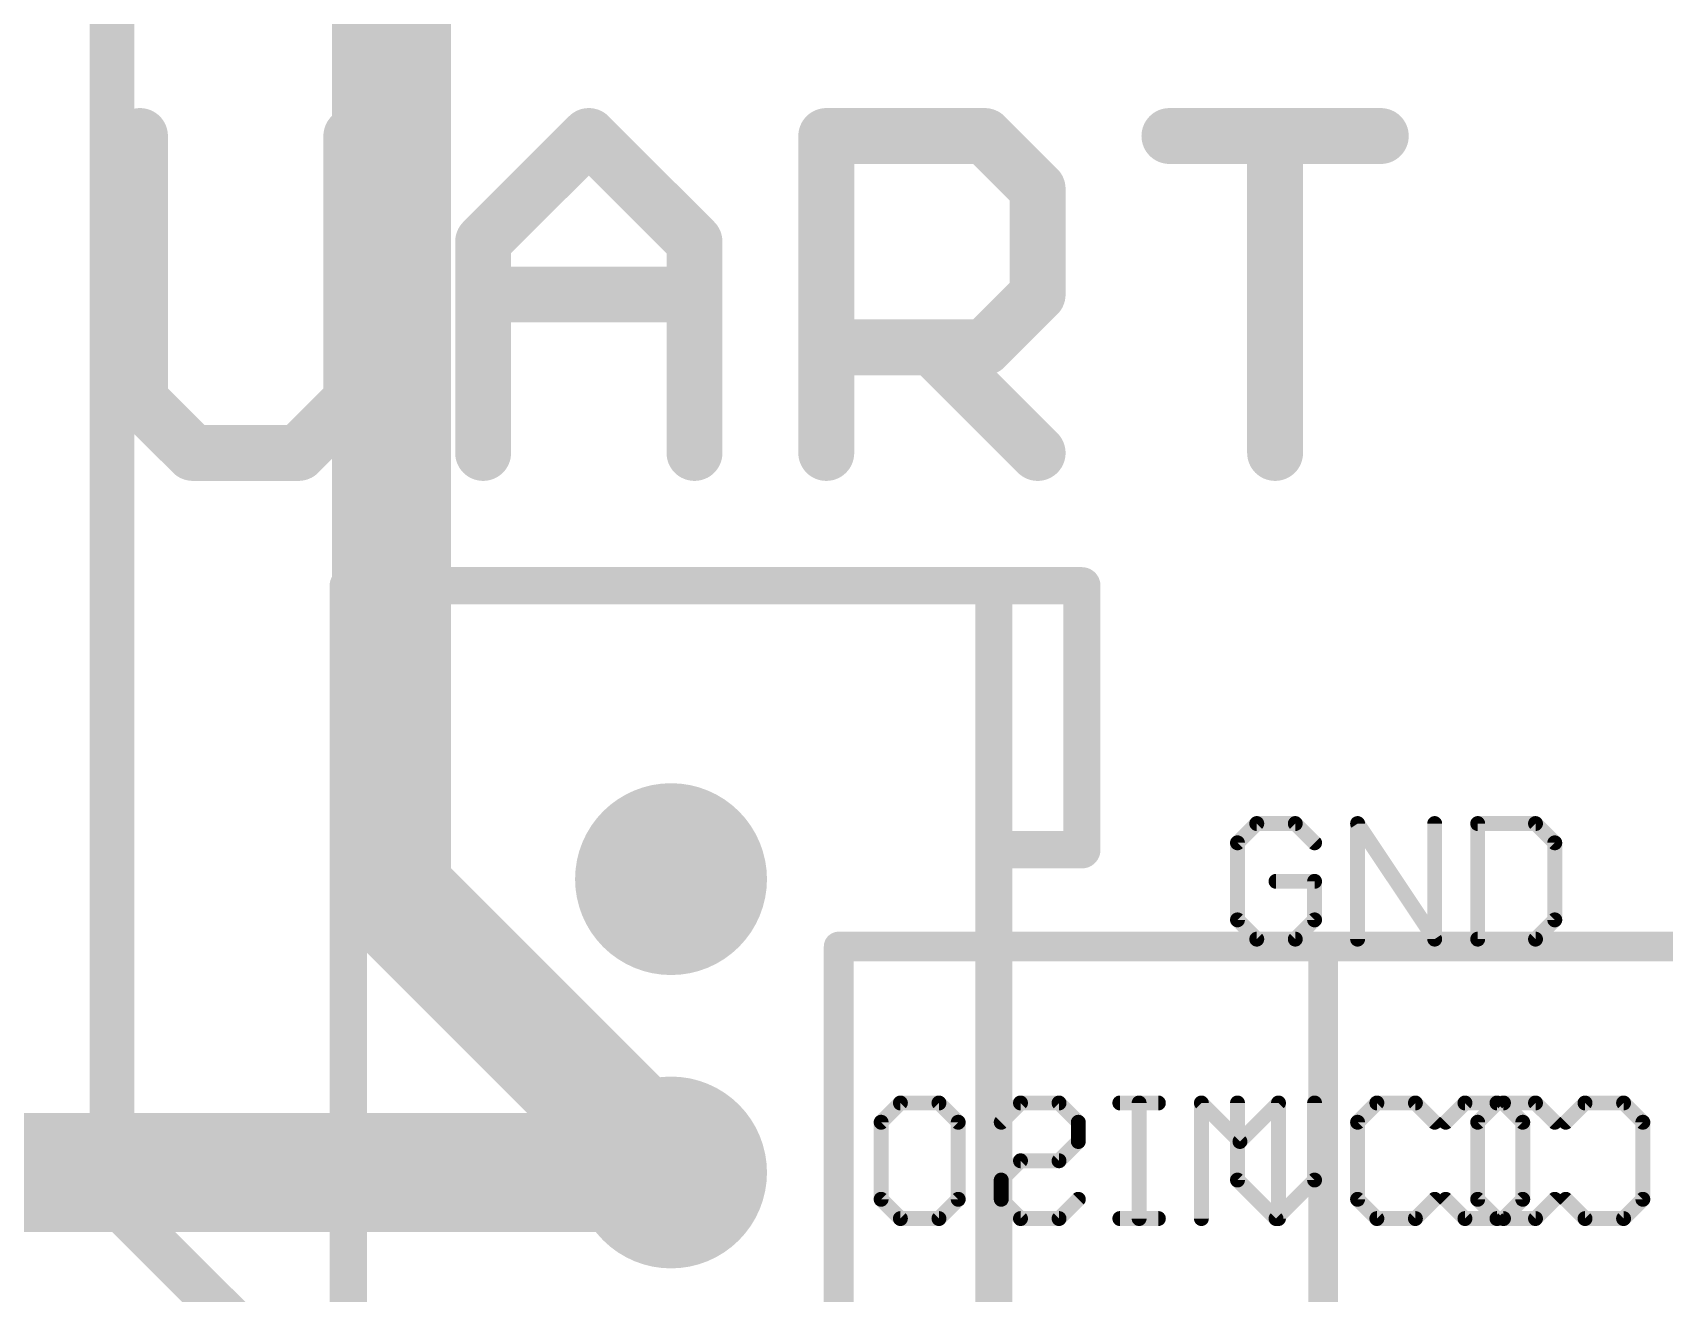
# Model space of a CAD drawing. Extents: x -0.23 to 5.5, y -0.23 to 4.66.
# Drawn here: x 1.9787 to 2.4165, y 1.1569 to 1.4953 of the extents above; entities that cross this region are included whole.
import ezdxf

# ---------------------------------------------------------------- set-up
doc = ezdxf.new("R2010")
doc.units = 0
for name, color, linetype in [('1', 14, 'CONTINUOUS'), ('16', 174, 'CONTINUOUS'), ('17', 94, 'CONTINUOUS'), ('21', 251, 'CONTINUOUS'), ('22', 134, 'CONTINUOUS')]:
    doc.layers.add(name, color=color, linetype=linetype)

# ---------------------------------------------------------------- blocks, each defined once
blk = doc.blocks.new('ROUNDP')
at = {"const_width": 0.5}
blk.add_lwpolyline([(0, -0.25, 1), (0, 0.25, 1), (0, -0.25)], format="xyb", dxfattribs=at)

msp = doc.modelspace()

# ---------------------------------------------------------------- linework, layer by layer
at = {"layer": '1'}
for points, const_width in [([(2, 2), (2, 1.18189)], 0.012), ([(2.075, 1.26437), (2.075, 1.66437)], 0.032), ([(2.075, 1.26437), (2.15, 1.18937)], 0.032), ([(2, 1.18189), (2.15, 1.03189)], 0.012)]:
    msp.add_lwpolyline(points, dxfattribs=dict(at, const_width=const_width))
for points, const_width in [([(2.080657, 1.270027, 1), (2.069343, 1.258713)], 0.016), ([(2.067, 1.26437, 1), (2.083, 1.26437)], 0.016), ([(2.144343, 1.183713, 1), (2.155657, 1.195027)], 0.016), ([(2.002121, 1.184011, 1), (1.997879, 1.179768)], 0.006), ([(1.997, 1.18189, 1), (2.003, 1.18189)], 0.006)]:
    msp.add_lwpolyline(points, format="xyb", dxfattribs=dict(at, const_width=const_width))
at = {"layer": '16', "const_width": 0.032}
msp.add_lwpolyline([(1.675, 1.18937), (2.15, 1.18937)], dxfattribs=at)
at = {"layer": '16', "const_width": 0.016}
msp.add_lwpolyline([(2.15, 1.18137, 1), (2.15, 1.19737)], format="xyb", dxfattribs=at)
at = {"layer": '21'}
for points, const_width in [([(2.0075, 1.467573), (2.0075, 1.396679)], 0.015), ([(2.064215, 1.396679), (2.064215, 1.467573)], 0.015), ([(2.099579, 1.439215), (2.127936, 1.467573)], 0.015), ([(2.127936, 1.467573), (2.156294, 1.439215)], 0.015), ([(2.191657, 1.3825), (2.191657, 1.467573)], 0.015), ([(2.191657, 1.467573), (2.234194, 1.467573)], 0.015), ([(2.234194, 1.467573), (2.248372, 1.453394)], 0.015), ([(2.283736, 1.467573), (2.340451, 1.467573)], 0.015), ([(2.312093, 1.3825), (2.312093, 1.467573)], 0.015), ([(2.248372, 1.453394), (2.248372, 1.425036)], 0.015), ([(2.099579, 1.3825), (2.099579, 1.439215)], 0.015), ([(2.156294, 1.439215), (2.156294, 1.3825)], 0.015), ([(2.099579, 1.425036), (2.156294, 1.425036)], 0.015), ([(2.248372, 1.425036), (2.234194, 1.410858)], 0.015), ([(2.234194, 1.410858), (2.191657, 1.410858)], 0.015), ([(2.220015, 1.410858), (2.248372, 1.3825)], 0.015), ([(2.0075, 1.396679), (2.021679, 1.3825)], 0.015), ([(2.050036, 1.3825), (2.064215, 1.396679)], 0.015), ([(2.021679, 1.3825), (2.050036, 1.3825)], 0.015), ([(2.236614, 1.34685), (2.063386, 1.34685)], 0.01), ([(2.063386, 0.95315), (2.063386, 1.34685)], 0.01), ([(2.090945, 1.34685), (2.209055, 1.34685)], 0.01), ([(2.236614, 1.275984), (2.236614, 1.34685)], 0.01), ([(2.260236, 1.34685), (2.236614, 1.34685)], 0.01), ([(2.260236, 1.275984), (2.260236, 1.34685)], 0.01), ([(2.307171, 1.283026), (2.302, 1.277855)], 0.004), ([(2.317513, 1.283026), (2.307171, 1.283026)], 0.004), ([(2.322684, 1.277855), (2.317513, 1.283026)], 0.004), ([(2.334227, 1.252), (2.334227, 1.283026)], 0.004), ([(2.334227, 1.283026), (2.354912, 1.252)], 0.004), ([(2.354912, 1.252), (2.354912, 1.283026)], 0.004), ([(2.366455, 1.283026), (2.366455, 1.252)], 0.004), ([(2.381968, 1.283026), (2.366455, 1.283026)], 0.004), ([(2.387139, 1.277855), (2.381968, 1.283026)], 0.004), ([(2.236614, 1.024016), (2.236614, 1.275984)], 0.01), ([(2.236614, 1.275984), (2.260236, 1.275984)], 0.01), ([(2.302, 1.277855), (2.302, 1.257171)], 0.004), ([(2.387139, 1.257171), (2.387139, 1.277855)], 0.004), ([(2.322684, 1.267513), (2.312342, 1.267513)], 0.004), ([(2.322684, 1.257171), (2.322684, 1.267513)], 0.004), ([(2.302, 1.257171), (2.307171, 1.252)], 0.004), ([(2.317513, 1.252), (2.322684, 1.257171)], 0.004), ([(2.381968, 1.252), (2.387139, 1.257171)], 0.004), ([(2.307171, 1.252), (2.317513, 1.252)], 0.004), ([(2.366455, 1.252), (2.381968, 1.252)], 0.004), ([(2.302, 1.208026), (2.302, 1.187342)], 0.004), ([(2.322684, 1.187342), (2.322684, 1.208026)], 0.004), ([(2.339398, 1.208026), (2.334227, 1.202855)], 0.004), ([(2.349741, 1.208026), (2.339398, 1.208026)], 0.004), ([(2.354912, 1.202855), (2.349741, 1.208026)], 0.004), ([(2.371626, 1.208026), (2.366455, 1.202855)], 0.004), ([(2.381968, 1.208026), (2.371626, 1.208026)], 0.004), ([(2.387139, 1.202855), (2.381968, 1.208026)], 0.004), ([(2.334227, 1.202855), (2.334227, 1.182171)], 0.004), ([(2.366455, 1.202855), (2.366455, 1.182171)], 0.004), ([(2.302, 1.187342), (2.312342, 1.177)], 0.004), ([(2.312342, 1.177), (2.322684, 1.187342)], 0.004), ([(2.334227, 1.182171), (2.339398, 1.177)], 0.004), ([(2.349741, 1.177), (2.354912, 1.182171)], 0.004), ([(2.366455, 1.182171), (2.371626, 1.177)], 0.004), ([(2.381968, 1.177), (2.387139, 1.182171)], 0.004), ([(2.339398, 1.177), (2.349741, 1.177)], 0.004), ([(2.371626, 1.177), (2.381968, 1.177)], 0.004)]:
    msp.add_lwpolyline(points, dxfattribs=dict(at, const_width=const_width))
for points, const_width in [([(2.01125, 1.467573, 1), (2.00375, 1.467573)], 0.0075), ([(2.067965, 1.467573, 1), (2.060465, 1.467573)], 0.0075), ([(2.130588, 1.470224, 1), (2.125284, 1.464921)], 0.0075), ([(2.130588, 1.464921, 1), (2.125284, 1.470224)], 0.0075), ([(2.195407, 1.467573, 1), (2.187907, 1.467573)], 0.0075), ([(2.191657, 1.471323, 1), (2.191657, 1.463823)], 0.0075), ([(2.236845, 1.470224, 1), (2.231542, 1.464921)], 0.0075), ([(2.234194, 1.463823, 1), (2.234194, 1.471323)], 0.0075), ([(2.283736, 1.471323, 1), (2.283736, 1.463823)], 0.0075), ([(2.315843, 1.467573, 1), (2.308343, 1.467573)], 0.0075), ([(2.340451, 1.463823, 1), (2.340451, 1.471323)], 0.0075), ([(2.252122, 1.453394, 1), (2.244622, 1.453394)], 0.0075), ([(2.245721, 1.450742, 1), (2.251024, 1.456045)], 0.0075), ([(2.096927, 1.441867, 1), (2.10223, 1.436563)], 0.0075), ([(2.103329, 1.439215, 1), (2.095829, 1.439215)], 0.0075), ([(2.160044, 1.439215, 1), (2.152544, 1.439215)], 0.0075), ([(2.153642, 1.436563, 1), (2.158945, 1.441867)], 0.0075), ([(2.099579, 1.428786, 1), (2.099579, 1.421286)], 0.0075), ([(2.156294, 1.421286, 1), (2.156294, 1.428786)], 0.0075), ([(2.251024, 1.422385, 1), (2.245721, 1.427688)], 0.0075), ([(2.244622, 1.425036, 1), (2.252122, 1.425036)], 0.0075), ([(2.191657, 1.414608, 1), (2.191657, 1.407108)], 0.0075), ([(2.222666, 1.413509, 1), (2.217363, 1.408206)], 0.0075), ([(2.231542, 1.413509, 1), (2.236845, 1.408206)], 0.0075), ([(2.234194, 1.407108, 1), (2.234194, 1.414608)], 0.0075), ([(2.010152, 1.39933, 1), (2.004848, 1.394027)], 0.0075), ([(2.066867, 1.394027, 1), (2.061563, 1.39933)], 0.0075), ([(2.00375, 1.396679, 1), (2.01125, 1.396679)], 0.0075), ([(2.060465, 1.396679, 1), (2.067965, 1.396679)], 0.0075), ([(2.021679, 1.38625, 1), (2.021679, 1.37875)], 0.0075), ([(2.019027, 1.379848, 1), (2.02433, 1.385152)], 0.0075), ([(2.047385, 1.385152, 1), (2.052688, 1.379848)], 0.0075), ([(2.050036, 1.37875, 1), (2.050036, 1.38625)], 0.0075), ([(2.245721, 1.379848, 1), (2.251024, 1.385152)], 0.0075), ([(2.095829, 1.3825, 1), (2.103329, 1.3825)], 0.0075), ([(2.152544, 1.3825, 1), (2.160044, 1.3825)], 0.0075), ([(2.187907, 1.3825, 1), (2.195407, 1.3825)], 0.0075), ([(2.308343, 1.3825, 1), (2.315843, 1.3825)], 0.0075), ([(2.063386, 1.34935, 1), (2.063386, 1.34435)], 0.005), ([(2.065886, 1.34685, 1), (2.060886, 1.34685)], 0.005), ([(2.090945, 1.34935, 1), (2.090945, 1.34435)], 0.005), ([(2.209055, 1.34435, 1), (2.209055, 1.34935)], 0.005), ([(2.239114, 1.34685, 1), (2.234114, 1.34685)], 0.005), ([(2.236614, 1.34935, 1), (2.236614, 1.34435)], 0.005), ([(2.236614, 1.34435, 1), (2.236614, 1.34935)], 0.005), ([(2.262736, 1.34685, 1), (2.257736, 1.34685)], 0.005), ([(2.260236, 1.34435, 1), (2.260236, 1.34935)], 0.005), ([(2.307171, 1.284026, 1), (2.307171, 1.282026)], 0.002), ([(2.307878, 1.282319, 1), (2.306464, 1.283734)], 0.002), ([(2.31822, 1.283734, 1), (2.316806, 1.282319)], 0.002), ([(2.317513, 1.282026, 1), (2.317513, 1.284026)], 0.002), ([(2.33506, 1.283581, 1), (2.333395, 1.282472)], 0.002), ([(2.335227, 1.283026, 1), (2.333227, 1.283026)], 0.002), ([(2.355912, 1.283026, 1), (2.353912, 1.283026)], 0.002), ([(2.367455, 1.283026, 1), (2.365455, 1.283026)], 0.002), ([(2.366455, 1.284026, 1), (2.366455, 1.282026)], 0.002), ([(2.382675, 1.283734, 1), (2.381261, 1.282319)], 0.002), ([(2.381968, 1.282026, 1), (2.381968, 1.284026)], 0.002), ([(2.239114, 1.275984, 1), (2.234114, 1.275984)], 0.005), ([(2.236614, 1.278484, 1), (2.236614, 1.273484)], 0.005), ([(2.260236, 1.273484, 1), (2.260236, 1.278484)], 0.005), ([(2.303, 1.277855, 1), (2.301, 1.277855)], 0.002), ([(2.301293, 1.278562, 1), (2.302707, 1.277148)], 0.002), ([(2.321977, 1.277148, 1), (2.323391, 1.278562)], 0.002), ([(2.388139, 1.277855, 1), (2.386139, 1.277855)], 0.002), ([(2.386432, 1.277148, 1), (2.387846, 1.278562)], 0.002), ([(2.234114, 1.275984, 1), (2.239114, 1.275984)], 0.005), ([(2.257736, 1.275984, 1), (2.262736, 1.275984)], 0.005), ([(2.312342, 1.268513, 1), (2.312342, 1.266513)], 0.002), ([(2.323684, 1.267513, 1), (2.321684, 1.267513)], 0.002), ([(2.322684, 1.266513, 1), (2.322684, 1.268513)], 0.002), ([(2.302707, 1.257878, 1), (2.301293, 1.256464)], 0.002), ([(2.301, 1.257171, 1), (2.303, 1.257171)], 0.002), ([(2.321684, 1.257171, 1), (2.323684, 1.257171)], 0.002), ([(2.323391, 1.256464, 1), (2.321977, 1.257878)], 0.002), ([(2.386139, 1.257171, 1), (2.388139, 1.257171)], 0.002), ([(2.387846, 1.256464, 1), (2.386432, 1.257878)], 0.002), ([(2.307171, 1.253, 1), (2.307171, 1.251)], 0.002), ([(2.306464, 1.251293, 1), (2.307878, 1.252707)], 0.002), ([(2.316806, 1.252707, 1), (2.31822, 1.251293)], 0.002), ([(2.317513, 1.251, 1), (2.317513, 1.253)], 0.002), ([(2.333227, 1.252, 1), (2.335227, 1.252)], 0.002), ([(2.353912, 1.252, 1), (2.355912, 1.252)], 0.002), ([(2.35408, 1.251445, 1), (2.355744, 1.252555)], 0.002), ([(2.366455, 1.253, 1), (2.366455, 1.251)], 0.002), ([(2.365455, 1.252, 1), (2.367455, 1.252)], 0.002), ([(2.381261, 1.252707, 1), (2.382675, 1.251293)], 0.002), ([(2.381968, 1.251, 1), (2.381968, 1.253)], 0.002), ([(2.303, 1.208026, 1), (2.301, 1.208026)], 0.002), ([(2.323684, 1.208026, 1), (2.321684, 1.208026)], 0.002), ([(2.339398, 1.209026, 1), (2.339398, 1.207026)], 0.002), ([(2.340106, 1.207319, 1), (2.338691, 1.208734)], 0.002), ([(2.350448, 1.208734, 1), (2.349034, 1.207319)], 0.002), ([(2.349741, 1.207026, 1), (2.349741, 1.209026)], 0.002), ([(2.371626, 1.209026, 1), (2.371626, 1.207026)], 0.002), ([(2.372333, 1.207319, 1), (2.370919, 1.208734)], 0.002), ([(2.382675, 1.208734, 1), (2.381261, 1.207319)], 0.002), ([(2.381968, 1.207026, 1), (2.381968, 1.209026)], 0.002), ([(2.335227, 1.202855, 1), (2.333227, 1.202855)], 0.002), ([(2.33352, 1.203562, 1), (2.334935, 1.202148)], 0.002), ([(2.354205, 1.202148, 1), (2.355619, 1.203562)], 0.002), ([(2.367455, 1.202855, 1), (2.365455, 1.202855)], 0.002), ([(2.365748, 1.203562, 1), (2.367162, 1.202148)], 0.002), ([(2.386432, 1.202148, 1), (2.387846, 1.203562)], 0.002), ([(2.302707, 1.188049, 1), (2.301293, 1.186635)], 0.002), ([(2.301, 1.187342, 1), (2.303, 1.187342)], 0.002), ([(2.321684, 1.187342, 1), (2.323684, 1.187342)], 0.002), ([(2.323391, 1.186635, 1), (2.321977, 1.188049)], 0.002), ([(2.334935, 1.182878, 1), (2.33352, 1.181464)], 0.002), ([(2.333227, 1.182171, 1), (2.335227, 1.182171)], 0.002), ([(2.355619, 1.181464, 1), (2.354205, 1.182878)], 0.002), ([(2.367162, 1.182878, 1), (2.365748, 1.181464)], 0.002), ([(2.365455, 1.182171, 1), (2.367455, 1.182171)], 0.002), ([(2.387846, 1.181464, 1), (2.386432, 1.182878)], 0.002), ([(2.311635, 1.177707, 1), (2.313049, 1.176293)], 0.002), ([(2.311635, 1.176293, 1), (2.313049, 1.177707)], 0.002), ([(2.339398, 1.178, 1), (2.339398, 1.176)], 0.002), ([(2.338691, 1.176293, 1), (2.340106, 1.177707)], 0.002), ([(2.349034, 1.177707, 1), (2.350448, 1.176293)], 0.002), ([(2.349741, 1.176, 1), (2.349741, 1.178)], 0.002), ([(2.371626, 1.178, 1), (2.371626, 1.176)], 0.002), ([(2.370919, 1.176293, 1), (2.372333, 1.177707)], 0.002), ([(2.381261, 1.177707, 1), (2.382675, 1.176293)], 0.002), ([(2.381968, 1.176, 1), (2.381968, 1.178)], 0.002)]:
    msp.add_lwpolyline(points, format="xyb", dxfattribs=dict(at, const_width=const_width))
at = {"layer": '22'}
for points, const_width in [([(2.195, 0.95), (2.195, 1.25)], 0.008), ([(2.195, 1.25), (2.325, 1.25)], 0.008), ([(2.325, 1.25), (2.325, 0.95)], 0.008), ([(2.455, 1.25), (2.325, 1.25)], 0.008), ([(2.206376, 1.202855), (2.211547, 1.208026)], 0.004), ([(2.211547, 1.208026), (2.221889, 1.208026)], 0.004), ([(2.221889, 1.208026), (2.22706, 1.202855)], 0.004), ([(2.238603, 1.202855), (2.243774, 1.208026)], 0.004), ([(2.243774, 1.208026), (2.254117, 1.208026)], 0.004), ([(2.254117, 1.208026), (2.259288, 1.202855)], 0.004), ([(2.280773, 1.208026), (2.27043, 1.208026)], 0.004), ([(2.275602, 1.177), (2.275602, 1.208026)], 0.004), ([(2.302658, 1.197684), (2.292316, 1.208026)], 0.004), ([(2.292316, 1.208026), (2.292316, 1.177)], 0.004), ([(2.313, 1.208026), (2.302658, 1.197684)], 0.004), ([(2.313, 1.177), (2.313, 1.208026)], 0.004), ([(2.357861, 1.202855), (2.363032, 1.208026)], 0.004), ([(2.363032, 1.208026), (2.373374, 1.208026)], 0.004), ([(2.373374, 1.208026), (2.378545, 1.202855)], 0.004), ([(2.390088, 1.202855), (2.395259, 1.208026)], 0.004), ([(2.395259, 1.208026), (2.405602, 1.208026)], 0.004), ([(2.405602, 1.208026), (2.410773, 1.202855)], 0.004), ([(2.206376, 1.182171), (2.206376, 1.202855)], 0.004), ([(2.22706, 1.202855), (2.22706, 1.182171)], 0.004), ([(2.259288, 1.202855), (2.259288, 1.197684)], 0.004), ([(2.378545, 1.202855), (2.378545, 1.182171)], 0.004), ([(2.410773, 1.202855), (2.410773, 1.182171)], 0.004), ([(2.259288, 1.197684), (2.254117, 1.192513)], 0.004), ([(2.243774, 1.192513), (2.238603, 1.187342)], 0.004), ([(2.254117, 1.192513), (2.243774, 1.192513)], 0.004), ([(2.238603, 1.187342), (2.238603, 1.182171)], 0.004), ([(2.211547, 1.177), (2.206376, 1.182171)], 0.004), ([(2.22706, 1.182171), (2.221889, 1.177)], 0.004), ([(2.238603, 1.182171), (2.243774, 1.177)], 0.004), ([(2.254117, 1.177), (2.259288, 1.182171)], 0.004), ([(2.363032, 1.177), (2.357861, 1.182171)], 0.004), ([(2.378545, 1.182171), (2.373374, 1.177)], 0.004), ([(2.395259, 1.177), (2.390088, 1.182171)], 0.004), ([(2.410773, 1.182171), (2.405602, 1.177)], 0.004), ([(2.221889, 1.177), (2.211547, 1.177)], 0.004), ([(2.243774, 1.177), (2.254117, 1.177)], 0.004), ([(2.280773, 1.177), (2.27043, 1.177)], 0.004), ([(2.373374, 1.177), (2.363032, 1.177)], 0.004), ([(2.405602, 1.177), (2.395259, 1.177)], 0.004)]:
    msp.add_lwpolyline(points, dxfattribs=dict(at, const_width=const_width))
for points, const_width in [([(2.197, 1.25, 1), (2.193, 1.25)], 0.004), ([(2.195, 1.252, 1), (2.195, 1.248)], 0.004), ([(2.327, 1.25, 1), (2.323, 1.25)], 0.004), ([(2.325, 1.252, 1), (2.325, 1.248)], 0.004), ([(2.325, 1.248, 1), (2.325, 1.252)], 0.004), ([(2.211547, 1.209026, 1), (2.211547, 1.207026)], 0.002), ([(2.212254, 1.207319, 1), (2.21084, 1.208734)], 0.002), ([(2.222596, 1.208734, 1), (2.221182, 1.207319)], 0.002), ([(2.221889, 1.207026, 1), (2.221889, 1.209026)], 0.002), ([(2.243774, 1.209026, 1), (2.243774, 1.207026)], 0.002), ([(2.244481, 1.207319, 1), (2.243067, 1.208734)], 0.002), ([(2.254824, 1.208734, 1), (2.253409, 1.207319)], 0.002), ([(2.254117, 1.207026, 1), (2.254117, 1.209026)], 0.002), ([(2.27043, 1.209026, 1), (2.27043, 1.207026)], 0.002), ([(2.276602, 1.208026, 1), (2.274602, 1.208026)], 0.002), ([(2.280773, 1.207026, 1), (2.280773, 1.209026)], 0.002), ([(2.293023, 1.208734, 1), (2.291609, 1.207319)], 0.002), ([(2.293316, 1.208026, 1), (2.291316, 1.208026)], 0.002), ([(2.314, 1.208026, 1), (2.312, 1.208026)], 0.002), ([(2.313707, 1.207319, 1), (2.312293, 1.208734)], 0.002), ([(2.363032, 1.209026, 1), (2.363032, 1.207026)], 0.002), ([(2.363739, 1.207319, 1), (2.362325, 1.208734)], 0.002), ([(2.374081, 1.208734, 1), (2.372667, 1.207319)], 0.002), ([(2.373374, 1.207026, 1), (2.373374, 1.209026)], 0.002), ([(2.395259, 1.209026, 1), (2.395259, 1.207026)], 0.002), ([(2.395966, 1.207319, 1), (2.394552, 1.208734)], 0.002), ([(2.406309, 1.208734, 1), (2.404894, 1.207319)], 0.002), ([(2.405602, 1.207026, 1), (2.405602, 1.209026)], 0.002), ([(2.207376, 1.202855, 1), (2.205376, 1.202855)], 0.002), ([(2.205669, 1.203562, 1), (2.207083, 1.202148)], 0.002), ([(2.22806, 1.202855, 1), (2.22606, 1.202855)], 0.002), ([(2.226353, 1.202148, 1), (2.227767, 1.203562)], 0.002), ([(2.237896, 1.203562, 1), (2.23931, 1.202148)], 0.002), ([(2.260288, 1.202855, 1), (2.258288, 1.202855)], 0.002), ([(2.25858, 1.202148, 1), (2.259995, 1.203562)], 0.002), ([(2.357154, 1.203562, 1), (2.358568, 1.202148)], 0.002), ([(2.379545, 1.202855, 1), (2.377545, 1.202855)], 0.002), ([(2.377838, 1.202148, 1), (2.379252, 1.203562)], 0.002), ([(2.389381, 1.203562, 1), (2.390795, 1.202148)], 0.002), ([(2.411773, 1.202855, 1), (2.409773, 1.202855)], 0.002), ([(2.410065, 1.202148, 1), (2.41148, 1.203562)], 0.002), ([(2.258288, 1.197684, 1), (2.260288, 1.197684)], 0.002), ([(2.259995, 1.196977, 1), (2.25858, 1.198391)], 0.002), ([(2.301951, 1.198391, 1), (2.303365, 1.196977)], 0.002), ([(2.301951, 1.196977, 1), (2.303365, 1.198391)], 0.002), ([(2.243774, 1.193513, 1), (2.243774, 1.191513)], 0.002), ([(2.244481, 1.191806, 1), (2.243067, 1.19322)], 0.002), ([(2.253409, 1.19322, 1), (2.254824, 1.191806)], 0.002), ([(2.254117, 1.191513, 1), (2.254117, 1.193513)], 0.002), ([(2.239603, 1.187342, 1), (2.237603, 1.187342)], 0.002), ([(2.237896, 1.188049, 1), (2.23931, 1.186635)], 0.002), ([(2.207083, 1.182878, 1), (2.205669, 1.181464)], 0.002), ([(2.205376, 1.182171, 1), (2.207376, 1.182171)], 0.002), ([(2.22606, 1.182171, 1), (2.22806, 1.182171)], 0.002), ([(2.227767, 1.181464, 1), (2.226353, 1.182878)], 0.002), ([(2.23931, 1.182878, 1), (2.237896, 1.181464)], 0.002), ([(2.237603, 1.182171, 1), (2.239603, 1.182171)], 0.002), ([(2.259995, 1.181464, 1), (2.25858, 1.182878)], 0.002), ([(2.358568, 1.182878, 1), (2.357154, 1.181464)], 0.002), ([(2.377545, 1.182171, 1), (2.379545, 1.182171)], 0.002), ([(2.379252, 1.181464, 1), (2.377838, 1.182878)], 0.002), ([(2.390795, 1.182878, 1), (2.389381, 1.181464)], 0.002), ([(2.409773, 1.182171, 1), (2.411773, 1.182171)], 0.002), ([(2.41148, 1.181464, 1), (2.410065, 1.182878)], 0.002), ([(2.211547, 1.178, 1), (2.211547, 1.176)], 0.002), ([(2.21084, 1.176293, 1), (2.212254, 1.177707)], 0.002), ([(2.221182, 1.177707, 1), (2.222596, 1.176293)], 0.002), ([(2.221889, 1.176, 1), (2.221889, 1.178)], 0.002), ([(2.243774, 1.178, 1), (2.243774, 1.176)], 0.002), ([(2.243067, 1.176293, 1), (2.244481, 1.177707)], 0.002), ([(2.253409, 1.177707, 1), (2.254824, 1.176293)], 0.002), ([(2.254117, 1.176, 1), (2.254117, 1.178)], 0.002), ([(2.27043, 1.178, 1), (2.27043, 1.176)], 0.002), ([(2.274602, 1.177, 1), (2.276602, 1.177)], 0.002), ([(2.280773, 1.176, 1), (2.280773, 1.178)], 0.002), ([(2.291316, 1.177, 1), (2.293316, 1.177)], 0.002), ([(2.312, 1.177, 1), (2.314, 1.177)], 0.002), ([(2.363032, 1.178, 1), (2.363032, 1.176)], 0.002), ([(2.362325, 1.176293, 1), (2.363739, 1.177707)], 0.002), ([(2.372667, 1.177707, 1), (2.374081, 1.176293)], 0.002), ([(2.373374, 1.176, 1), (2.373374, 1.178)], 0.002), ([(2.395259, 1.178, 1), (2.395259, 1.176)], 0.002), ([(2.394552, 1.176293, 1), (2.395966, 1.177707)], 0.002), ([(2.404894, 1.177707, 1), (2.406309, 1.176293)], 0.002), ([(2.405602, 1.176, 1), (2.405602, 1.178)], 0.002)]:
    msp.add_lwpolyline(points, format="xyb", dxfattribs=dict(at, const_width=const_width))

# ---------------------------------------------------------------- block references
at = {"layer": '17', "xscale": 0.051496, "yscale": 0.051496, "rotation": 90}
for p in [(2.15, 1.26811), (2.15, 1.26811), (2.15, 1.18937), (2.15, 1.18937)]:
    msp.add_blockref('ROUNDP', p, dxfattribs=at)

doc.saveas('drawing.dxf')
